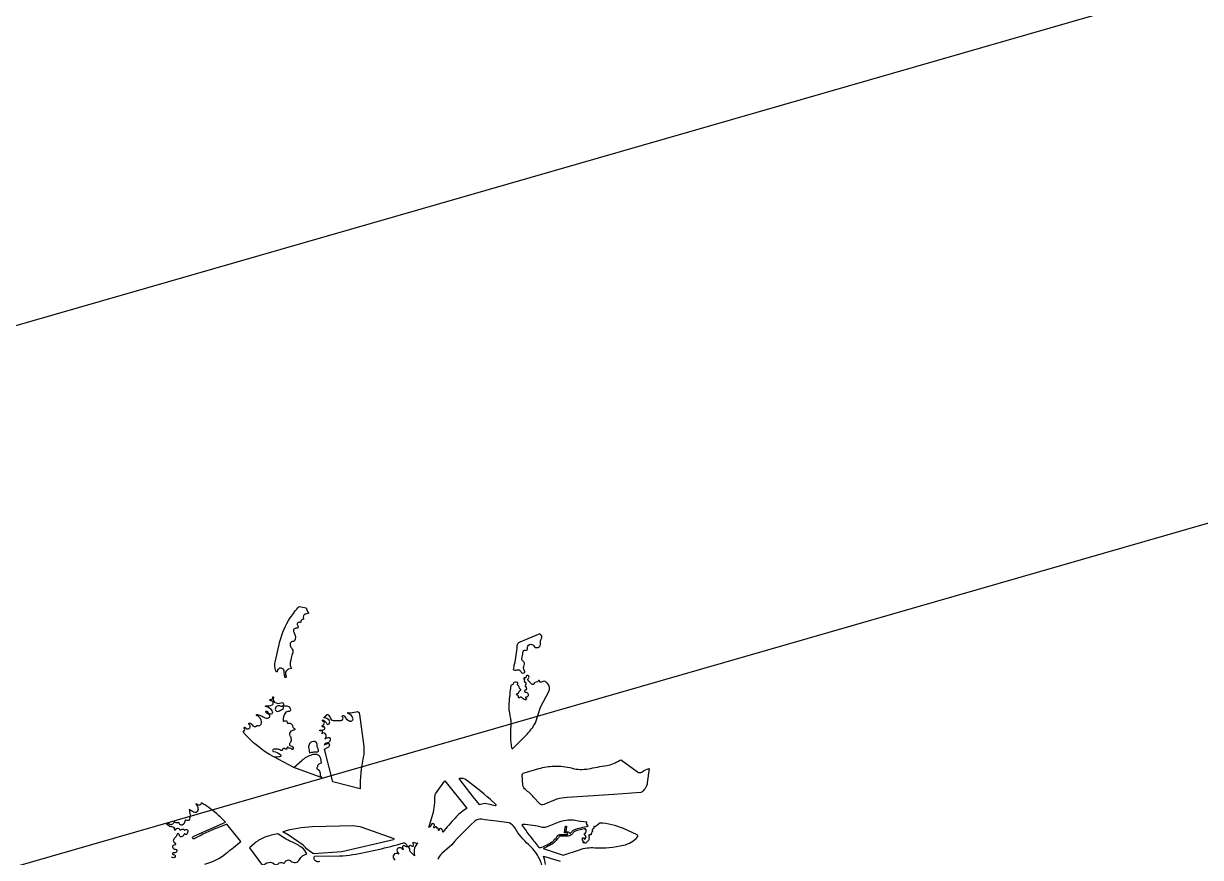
# Model space of a CAD drawing. Header units: millimetres. Extents: x 55520 to 96084, y -58491 to -49645.
# Drawn here: x 61950.63 to 61961.83, y -57579.25 to -57571.31 of the extents above; entities that cross this region are included whole.
import ezdxf

# ---------------------------------------------------------------- set-up
doc = ezdxf.new("R2010")
doc.units = ezdxf.units.MM
for name, color, linetype in [('Alvenaria Vista', 40, 'Continuous'), ('Caminhos Principais', 13, 'Continuous'), ('Curvas de Nível', 10, 'Continuous'), ('Árvores Existentes', 114, 'Continuous')]:
    doc.layers.add(name, color=color, linetype=linetype)

# ---------------------------------------------------------------- blocks, each defined once
blk = doc.blocks.new('tree top 2_cad-block.com')
at = {"color": 0}
for points in [[(-1844.7, 1068.6), (-1846.6, 1083.7, -0.088815), (-1845.1, 1112.9), (-1816, 1209.1, -0.089515), (-1759.9, 1318.9, -0.039705), (-1714.5, 1369.7), (-1682.1, 1361.9), (-1679.7, 1351.4, 0.13608), (-1671.1, 1335.5), (-1686.6, 1332.1, 0.465732), (-1697.4, 1311.4, -0.562832), (-1700.4, 1307.4, 0.466834), (-1710.9, 1296.9, -0.581707), (-1715.2, 1293.9, 0.814547), (-1726.8, 1278.8, -0.734054), (-1733.7, 1267.5, 0.643271), (-1747.6, 1250.1, -0.162329), (-1742.6, 1216.2, -0.376612), (-1756.4, 1205.2, 0.419718), (-1769.2, 1193.3, 0.180092), (-1763, 1175.3, -0.267847), (-1759.1, 1151.1, 0.023532), (-1773.7, 1106.1, 0.207887), (-1769.6, 1077.6), (-1783, 1074.5, 0.500594), (-1797.3, 1041.9, -1.268623), (-1804.1, 1039.9, -0.01016), (-1804.7, 1066.1, 0.588961), (-1830.2, 1080.2, 0.252097), (-1838.1, 1066.4, -0.601837), (-1844.7, 1068.6, -0.718485)], [(-1788.1, 607), (-1745.7, 638.8, -0.097874), (-1697, 662.2, -0.128018), (-1675.4, 662.2, -0.307379), (-1658.4, 642.6), (-1656, 619.2), (-1664.6, 616.6, 0.29532), (-1674.8, 604.5, -0.182122), (-1677.1, 600.1, 0.494884), (-1676.6, 593.5, -0.195453), (-1664.9, 576.4, -0.080316), (-1664.4, 567.7, 0.278246), (-1655.7, 549.2), (-1788.1, 607), (-1879.5, 662.8, -0.097112), (-2017, 789.1), (-2010.3, 795.8, 0.411321), (-2010.3, 804.7, -0.500255), (-2009.1, 813.1), (-2002.9, 806.6, 1.12276), (-1987.8, 824.8, -0.743806), (-1986.2, 830, -0.311104), (-1972.7, 820.8, 0.514912), (-1952.8, 815.7, -0.313791), (-1945.6, 816.4, 0.452196), (-1930, 821.8, 0.410143), (-1947.1, 863.2, -0.969955), (-1944.8, 869.2, -0.06329), (-1909.2, 851.2, 0.355806), (-1888.3, 853.1, 0.510828), (-1890.3, 866.2, -0.10836), (-1903.4, 877.1, -1.177188), (-1898.1, 880, 0.331389), (-1879.4, 867.3, 0.582831), (-1872.8, 880.4, 0.154049), (-1902.3, 904.3, -0.894376), (-1901.5, 907.5, 0.129766), (-1872.3, 910.6, 0.905698), (-1877.5, 929.6, -1.12434), (-1877.8, 936, 0.426186), (-1866.3, 946.5, -1.282861), (-1863.2, 945.6, 0.354552), (-1859.4, 922.6, 0.296096), (-1828.6, 917.8, -0.551146), (-1817.5, 910.5, -0.351024), (-1826.7, 899.6, -0.220974), (-1832, 900.9, 0.600466), (-1858.1, 889.5, 0.550223), (-1843.1, 878.3, 0.015247), (-1823.7, 886.3, 0.362883), (-1819, 896.1, -0.451983), (-1814.7, 902.4, -0.214635), (-1792.4, 895.4, -0.312913), (-1787.9, 877, -0.381887), (-1793.6, 874.1, 0.31798), (-1813, 866.8, 0.132113), (-1824.8, 832.7, 0.618764), (-1819.4, 829.5, -0.358863), (-1806.3, 828, -0.304605), (-1805.2, 822.1, 0.602998), (-1802.6, 818.9, -0.442928), (-1781.3, 802.7, 0.261574), (-1773.5, 791.3, -0.805522), (-1775.5, 783.4, 0.140799), (-1790.2, 779.7, 0.181761), (-1797.9, 770.2, 0.207017), (-1796.9, 758.3, -0.118459), (-1792.1, 740.1, -0.217255), (-1799.6, 722.8, 0.627814), (-1795.7, 709.9, -0.409067), (-1785, 695.3, -0.679232), (-1791.5, 693.7, 0.253709), (-1802.7, 699.4, -0.330594), (-1806.2, 701.7, 0.928044), (-1814.3, 699.6, -0.631056), (-1820, 695.6, -0.030977), (-1824.6, 698.5, 0.530217), (-1835.5, 694.5, -0.532649), (-1844.6, 691.3, 0.097941), (-1859.2, 698.1, 0.126351), (-1879.8, 698, 0.790745), (-1879.6, 688.8, -0.1464), (-1847, 671.2, -0.680205), (-1851.5, 660.9, 0.032221), (-1875.2, 660.2)], [(-1460.4, 838.9), (-1449.1, 686, -0.0881), (-1454.3, 634.3, 0.056659), (-1479, 485), (-1607, 526.9), (-1636.7, 684.7), (-1618.8, 692.3, 0.273075), (-1610.4, 703.6, 0.426351), (-1614.9, 709, 0.15454), (-1635.4, 703.9), (-1631.6, 712.6), (-1618.6, 715.3, 0.269492), (-1605.2, 727.1, 0.535549), (-1612.9, 737.1, 0.093626), (-1630.6, 732.3), (-1627, 739.5, 0.268284), (-1628.1, 757.8, 0.564666), (-1643.5, 757.1), (-1640.8, 766.6, 0.727287), (-1650.2, 773, -1.678519), (-1650.8, 776.6, 0.206904), (-1632.3, 778, 0.858342), (-1636.7, 790.7, -0.921586), (-1638.5, 797.5, 0.182595), (-1629.6, 805.1, 0.479196), (-1634.2, 816.4, -0.635433), (-1635.5, 824.9), (-1627, 817.8, -0.147741), (-1619.7, 806.7, 0.575549), (-1606.8, 803.5, 0.382474), (-1606.2, 820.6, 0.187742), (-1628.9, 833.1, -0.788716), (-1629.1, 835.3, 0.191523), (-1615.7, 847, -0.517478), (-1609.9, 847.8, -0.111343), (-1598.4, 828.4, 0.350335), (-1581.2, 817, -0.066885), (-1550.6, 815.7, 0.715872), (-1541.4, 832.3, -0.5056), (-1540.2, 838, -0.421765), (-1531.9, 834.8, 0.187476), (-1507.9, 810.5, 0.631554), (-1492.1, 824, 0.251116), (-1513.9, 847.1, -0.944719), (-1512.7, 851.4, 0.126923), (-1474.6, 853, -0.597767), (-1460.4, 838.9, 0.843911)], [(-1708.2, 670.7), (-1698.6, 673.1, -0.09447), (-1677.3, 674.4, 0.045101), (-1669, 674, 0.489783), (-1664.7, 680.1, -0.058446), (-1670.3, 710.1, 0.292266), (-1679.6, 722.8, 0.33801), (-1705.5, 715.1, 0.166405), (-1711.1, 697.4, 0.041311), (-1708.2, 670.7, 0.824584)], [(-918.2, 375.3), (-904.4, 378.6, -0.146275), (-875.1, 376.8, 0.026103), (-840, 366, 0.751732), (-837.7, 369.9), (-864.8, 397.1, 0.019999), (-971.1, 495.7, 0.213727), (-1002.8, 505, 0.626689), (-1004.3, 500.3), (-945.1, 414.2), (-918.2, 375.3)], [(-2238.2, 172.8, 0.102926), (-2133.8, 218.5, -0.001225), (-2060.3, 270.3), (-2122.3, 355.9), (-2165.9, 342, 0.031229), (-2281.2, 297, -0.546866), (-2288.9, 301.8, -0.352214), (-2282.8, 309.5), (-2128, 365.9), (-2151.1, 392, 0.062144), (-2221.9, 454.5, -0.004183), (-2238.2, 465.8), (-2239.9, 459.9, -0.475274), (-2249.5, 455.7, 0.014731), (-2263, 462.2), (-2257.3, 449.8, -0.180142), (-2255.8, 430.4, -0.522103), (-2276.7, 423.3, 0.006367), (-2297.1, 437.8), (-2295.6, 428.1, -0.105469), (-2297.7, 391.9, -0.586196), (-2314.4, 387.7, 0.58716), (-2318.9, 386.6, -0.125602), (-2328.9, 368.8, -0.612555), (-2348.3, 374.7, 0.45834), (-2353.5, 377.7, -0.3315), (-2371.6, 383.6), (-2376.3, 376.4, -0.492547), (-2398, 374.8, 0.393664), (-2408.7, 375.8), (-2393.4, 363.4, 0.200012), (-2385.1, 361, -0.506432), (-2373.9, 348.8, 0.949461), (-2365.5, 346.6, -0.738255), (-2349.2, 346.6, 0.441385), (-2343.1, 343.8, -0.121715), (-2330.4, 345.7, -0.336345), (-2326.6, 342.1, 0.65249), (-2322.9, 341.3, -0.70196), (-2310.2, 337.3, -0.177369), (-2315.5, 320.8, -0.539552), (-2323.4, 321.4, 0.608779), (-2327.9, 321.3, -0.172682), (-2338.9, 310.4, -0.508094), (-2350.8, 316.9, 0.14849), (-2354.5, 325, 0.571931), (-2360.9, 323.8, -0.134437), (-2370.6, 310.1, 0.104294), (-2381.2, 296.9, 0.43602), (-2377.6, 287.3, -0.797149), (-2380.2, 271.8, 0.557089), (-2386.3, 260.6, 0.232415), (-2374.8, 252.9, -0.767225), (-2372.9, 237.1, -0.175102), (-2384.1, 236.7, 1.173055), (-2385.4, 228.4, -1.422673), (-2390.3, 214.2, 0.374572), (-2395.1, 214, 0.518418)], [(-635.5, 54.6, 0.087431), (-651.1, 108.6, 0.080764), (-695.3, 170.9, -0.074984), (-754.2, 251.9, 0.141743), (-780.3, 279.4), (-852.9, 293.3, -0.004842), (-909.1, 304.7, 0.222958), (-944.2, 296.5, 0.033385), (-1059.2, 192.6), (-1071.6, 182.8), (-1109.6, 154.3, 0.146967), (-1130, 126.7, -0.161088)], [(-1715.6, 178.1), (-1596.5, 172.8, 0.03918), (-1532.9, 174.9, 0.025885), (-1289.3, 215.1, -0.26769), (-1278.9, 211.8, -0.08339), (-1271.2, 199.8, 0.702426), (-1260.7, 200.5, -0.583324), (-1255.3, 201.7, 0.091947), (-1249.1, 197.1, 0.636667), (-1241.5, 203.1, -0.102023), (-1241.9, 215.9), (-1233.7, 212, 0.177507), (-1221.8, 210.9), (-1230.5, 199.7, 0.242683), (-1239.4, 150.6), (-1260.2, 173.2), (-1259.9, 179, 0.150092), (-1262.6, 189.9, 0.220869), (-1271.2, 195.7, -0.109232), (-1285.3, 201.3, 0.635134), (-1294.2, 196, 0.016557), (-1292.4, 182.7), (-1298.8, 189.3, 0.883233), (-1320.2, 173.3, 0.085094), (-1312.4, 163.8), (-1322.7, 166.9, 0.973357), (-1332.4, 137.9, -0.106541)], [(-1691.6, 151.1, -0.656795), (-1715.6, 178.1, -1.95652)], [(-619.6, 71, 0.028147), (-627.3, 110.7, -2.946315)]]:
    blk.add_lwpolyline(points, format="xyb", dxfattribs=at)
for points in [[(-716.2, 1007.2, 0.301904), (-701.8, 1003.8, -0.425232), (-678.6, 992.7, 1.213707), (-663.7, 1001.1, -0.312198), (-665.4, 1018.1, 0.092013), (-661.3, 1030.3, 0.273887), (-667, 1043.8, -0.298791), (-671.5, 1056.3, 0.012677), (-665.2, 1086.4, -0.447239), (-651.2, 1094.9, 0.565592), (-641.8, 1103.5, -0.873127), (-612, 1113.7, 0.847148), (-579, 1124, -0.20656), (-572.9, 1145.8, 0.352967), (-572.9, 1161.5, -0.019869), (-579, 1169.6), (-677.2, 1135.7, 0.279315), (-691.8, 1118.1, -0.028694), (-709.9, 1031.4, 0.004432)], [(-732.8, 932.2, 0.015544), (-746.7, 845.6, 0.076538), (-745.3, 787.3, -0.080899), (-744.6, 739.9, 0.062476), (-746.8, 634.8, 0.593382), (-741.2, 632.5), (-669.3, 696.2, 0.071824), (-626.5, 746.8), (-597.8, 819.9), (-554, 891.6, 0.322421), (-557, 930.6, 0.101606), (-572.9, 943.1), (-578.8, 941.2), (-587.5, 938.3, -0.535869), (-593.8, 943.2, 0.83795), (-600.9, 945.1, -0.376585), (-611.3, 940.4, 0.410199), (-620.3, 935.7, -0.612259), (-634.4, 933.4, 0.03162), (-646.4, 947.8, -0.441284), (-645.3, 962.5, 0.869394), (-652.3, 974.5, 0.292118), (-657.6, 966.9, -0.593353), (-664, 963.8, 0.899842), (-667.8, 959.5, -0.386361), (-667.7, 949.3, 0.539334), (-666.8, 945.6, -0.564004), (-663.2, 929.8, 0.442009), (-663, 922.7, -0.582703), (-666.9, 903.3, 0.878768), (-665.6, 896.4, -0.677113), (-655.6, 875.2, -0.213558), (-664.2, 871.5, 0.862111), (-664.8, 868.1, -1.067643), (-668.3, 859.4, -0.100238), (-684.3, 871.5, 0.426628), (-692.6, 871.8, -0.749003), (-699.9, 876, 0.403945), (-704.4, 883.6, -0.845459), (-703.5, 892, 0.323602), (-695.9, 898.3, -0.258584), (-687.8, 906.8, 0.670968), (-687.5, 911, -0.341207), (-693.4, 923.5, 0.392219), (-696.7, 929.2, -0.553039), (-699.2, 938.3, 0.54933), (-701, 944.8, 0.068061), (-710.6, 946.4, 0.314282), (-720.8, 939.8, -0.320546)], [(-99.6, 496.4), (-112.6, 429.8, -0.232004), (-146.7, 384.8), (-275.7, 383), (-498.2, 383, 0.054013), (-546.7, 377.7), (-611.2, 356.2, -0.344611), (-631, 363.3), (-656.9, 394.9, 0.038916), (-693.3, 432.8, -0.170504), (-705.2, 454.3), (-704.9, 503.4, -0.328221), (-699.3, 510.9), (-623.8, 528.8, -0.067017), (-550.1, 536, -0.071506), (-466, 520.9, 0.112708), (-388.4, 513.3, -0.006448), (-299.8, 523.6, 0.115172), (-236.4, 545.4, -0.35944), (-228.5, 544.3), (-155.2, 483.6, 0.318698), (-135.5, 482.1, -0.081678)], [(-1073.9, 498.1), (-979.5, 364.1, -0.454471), (-980.9, 358.3, 0.072594), (-1036.3, 318.5, 0.014075), (-1098.9, 254.5), (-1101.5, 267.3, 0.917677), (-1115.7, 265.7, -1.284344), (-1118.5, 266.3, 0.629869), (-1125.3, 275.2, -0.598597), (-1126.3, 276.3, 0.998578), (-1135.1, 279.8, -1.250346), (-1139.4, 282.8, 0.361746), (-1137.8, 295.3, 0.629342), (-1151.3, 293.7, -0.255458), (-1164.1, 282), (-1144.2, 333, 0.045487), (-1132.5, 373.4, 0.033158), (-1126.1, 424.7, -0.104919), (-1122.1, 439.4)], [(-1883.5, 294.9, 0.051468), (-1946.2, 283.1, 0.092174), (-1994.8, 258.2), (-2021.6, 237.5), (-1965.7, 150), (-1943.7, 160.3, -0.325433), (-1909.9, 153.7, 0.424488), (-1889.8, 153.3, -0.348686), (-1867, 155.9, 0.439773), (-1857.7, 158.5, -0.519056), (-1828.6, 162.6, 0.500268), (-1787.1, 167.3, -0.2207), (-1751.7, 191.8, 0.147665), (-1771.9, 222.6, 0.058586), (-1819, 253.4, -0.037024), (-1853.2, 273.7)], [(-1719.4, 190.4, -0.095528), (-1766.3, 235.1), (-1830.1, 285), (-1858.3, 304.4, -0.07276), (-1717.5, 320.1), (-1523, 313.5, -0.05783), (-1482, 301.8), (-1333, 239.8, -0.294671), (-1335.1, 232.9), (-1584.5, 190.8)], [(-411.5, 259.8, -0.01622), (-466.5, 271, 0.12141), (-535.5, 270.4, 0.029544), (-602.1, 249.1, -0.168532), (-623.8, 248.4, 0.047014), (-716.7, 267.8, 0.632423), (-719.9, 262.6, 0.005441), (-685.9, 211.1, -0.003078), (-652.1, 160.5, 0.348247), (-632.7, 154.1, 0.014479), (-598.5, 167.8, 0.139293), (-553.4, 204.8, -0.319303), (-541.6, 209.1), (-509.5, 206.7, 0.318104), (-504.6, 209.6, 0.484618), (-506.8, 213.6, 0.007566), (-519.4, 215.7, -0.423476), (-520.7, 217.5, -0.024031), (-514.2, 245.6, -0.490449), (-509.7, 247.4, -0.346968), (-509, 245.5), (-514.6, 221.5, 0.506406), (-513.6, 220.3), (-503.3, 218.8, -0.240633), (-496.7, 214.2, 0.371407), (-493, 212.7, 0.184094), (-485.4, 219, -0.201818), (-474.3, 227.7, -0.042185), (-406.3, 240.1), (-407.2, 244.4, 0.412193), (-409.6, 246, -0.639167), (-412.2, 249.6, 0.337092), (-412.6, 252.6, -0.510351), (-411.9, 257.8, 0.498221)], [(-534.4, 110), (-455.2, 131.2, -0.095796), (-380.4, 136.4, 0.071821), (-244, 139.5, 0.158305), (-175.3, 175.2, 0.43954), (-175.8, 185.2), (-239.7, 218.8, 0.097247), (-349.6, 251.6), (-366.8, 240.1, 0.177707), (-373.4, 235.8, -0.623345), (-376.5, 236.4, 1.082228), (-380, 235.2, -0.455265), (-384.5, 225.4, 0.444811), (-388, 218.1, -0.340433), (-390, 210.9, 0.238932), (-394, 202.8, -0.627001), (-401.3, 199.2, 0.467916), (-405.4, 198.3, 0.195188), (-406.2, 190.1, -0.155544), (-406.3, 178.6, -0.185981), (-415, 168.1, 0.163221), (-419.3, 163.4, -0.581458), (-426.5, 162.6, 0.434722), (-432.4, 163.4, -1.172629), (-434.4, 166.7, 0.680585), (-434.4, 171.4, -0.444167), (-437.2, 178.8, 0.256665), (-437.3, 184.7, -0.921184), (-434.3, 186.8, 0.085502), (-426.8, 180.4, 0.880284), (-424, 183.9, -0.805293), (-422.1, 187, 0.869491), (-420.5, 189.9, -0.391649), (-420.9, 192.4, 0.415812), (-421.7, 195.7, -0.13076), (-425.9, 200.2, -0.184606), (-426.6, 206, -0.45002), (-424.7, 207, 0.154658), (-422.3, 206.9, 0.380088), (-420.6, 209.4, -0.338582), (-418.2, 213.7, 0.49711), (-417.6, 216.3, -0.364572), (-417.5, 220.6, 0.548332), (-418.7, 224.9, 0), (-420.1, 225.3, -0.451954), (-421.1, 227.4), (-419.8, 230.4, 0.033254), (-472.2, 219.9, 0.201818), (-478.4, 215.1, -0.125601), (-490.2, 204, -0.088071), (-510.1, 198.6), (-510.1, 198.6), (-543.3, 201.1, 0.37574), (-546.7, 200.2, -0.139293), (-595.3, 160.3, -0.013419), (-627.3, 147.4)]]:
    blk.add_lwpolyline(points, format="xyb", close=True, dxfattribs=at)
blk.add_lwpolyline([(-627.3, 110.7), (-549, 82.9)], dxfattribs=at)

msp = doc.modelspace()

# ---------------------------------------------------------------- linework, layer by layer
at = {"layer": 'Alvenaria Vista'}
msp.add_open_spline([(61981.359, -57626.656), (61918.769, -57644.683), (61856.179, -57662.71), (61793.589, -57680.737), (61783.414, -57682.297), (61773.24, -57683.856), (61763.065, -57685.416), (61750.557, -57683.948), (61738.048, -57682.481), (61725.54, -57681.013), (61717.185, -57673.861), (61708.83, -57666.708), (61700.476, -57659.555), (61697.186, -57602.649), (61693.897, -57545.743), (61690.608, -57488.837), (61688.889, -57469.565), (61687.17, -57450.292), (61685.452, -57431.019)], degree=3, knots=[20.322416, 20.322416, 20.322416, 20.322416, 21.305376, 21.305376, 21.305376, 22.305376, 22.305376, 22.305376, 23.305376, 23.305376, 23.305376, 24.305376, 24.305376, 24.305376, 25.305376, 25.305376, 25.305376, 25.593369, 25.593369, 25.593369, 25.593369], dxfattribs=at)
at = {"layer": 'Caminhos Principais'}
for points, knots in [([(61978.977, -57588.255), (61978.246, -57588.604), (61977.52, -57588.961), (61974.304, -57590.585), (61971.86, -57591.932), (61968.354, -57594.007), (61967.254, -57594.68), (61966.164, -57595.366), (61965.974, -57595.258), (61965.785, -57595.15), (61963.599, -57593.901), (61961.579, -57592.764), (61957.591, -57590.577), (61955.625, -57589.526), (61952.457, -57587.893), (61951.281, -57587.3), (61948.929, -57586.135), (61947.751, -57585.561), (61944.218, -57583.86), (61941.865, -57582.752), (61934.875, -57579.448), (61930.306, -57577.27), (61921.681, -57572.702), (61917.628, -57570.312), (61911.34, -57565.829), (61908.911, -57563.832), (61906.007, -57560.969), (61905.303, -57560.23), (61903.842, -57558.587), (61903.091, -57557.67), (61901.643, -57555.759), (61900.949, -57554.768), (61898.952, -57551.689), (61897.734, -57549.498), (61894.304, -57542.348), (61892.462, -57536.98), (61889.601, -57525.648), (61888.581, -57519.688), (61887.539, -57510.917), (61887.275, -57508.147), (61886.853, -57502.616), (61886.696, -57499.852), (61886.344, -57491.562), (61886.272, -57486.038), (61886.249, -57472.113), (61886.38, -57463.709), (61886.227, -57450.749), (61886.106, -57446.208), (61885.678, -57438.442), (61885.435, -57435.22), (61884.956, -57430.54), (61884.788, -57429.084), (61884.423, -57426.194), (61884.224, -57424.757), (61883.79, -57421.792), (61883.552, -57420.265), (61883.304, -57418.745)], [648.614193, 648.614193, 648.614193, 648.614193, 650.889407, 650.889407, 658.757579, 658.757579, 662.407647, 662.407647, 662.407647, 663.056384, 663.056384, 669.889763, 669.889763, 676.336178, 676.336178, 680.087669, 680.087669, 683.83916, 683.83916, 691.342143, 691.342143, 706.33883, 706.33883, 721.335517, 721.335517, 732.265083, 732.265083, 735.960166, 735.960166, 740.270303, 740.270303, 744.580441, 744.580441, 753.200717, 753.200717, 771.252696, 771.252696, 789.304676, 789.304676, 797.609708, 797.609708, 805.914741, 805.914741, 822.524807, 822.524807, 847.764431, 847.764431, 861.350402, 861.350402, 870.960246, 870.960246, 875.296697, 875.296697, 879.633148, 879.633148, 884.290599, 884.290599, 884.290599, 884.290599]), ([(61918.549, -57635.381), (61926.069, -57628.119), (61933.702, -57620.789), (61944.914, -57611.091), (61948.045, -57608.484), (61951.701, -57605.61), (61952.136, -57605.27), (61952.573, -57604.933), (61951.905, -57604.565), (61951.236, -57604.201), (61949.321, -57603.169), (61948.073, -57602.509), (61945.882, -57601.379), (61944.943, -57600.903), (61943.04, -57599.955), (61942.078, -57599.483), (61939.167, -57598.071), (61937.192, -57597.134), (61931.205, -57594.304), (61927.13, -57592.391), (61919.023, -57588.32), (61914.99, -57586.16), (61907.174, -57581.362), (61903.39, -57578.722), (61898.35, -57574.429), (61896.889, -57573.078), (61894.58, -57570.727), (61893.696, -57569.77), (61891.991, -57567.795), (61891.174, -57566.781), (61888.822, -57563.673), (61887.389, -57561.511), (61883.478, -57554.852), (61881.357, -57550.15), (61877.866, -57540.438), (61876.496, -57535.426), (61874.324, -57525.294), (61873.524, -57520.173), (61872.311, -57509.804), (61871.917, -57504.573), (61871.419, -57494.256), (61871.315, -57489.168), (61871.215, -57475.455), (61871.353, -57466.972), (61871.265, -57450.432), (61871.039, -57442.377), (61870.112, -57432.753), (61869.913, -57430.992), (61869.458, -57427.445), (61869.204, -57425.664), (61868.716, -57422.482), (61868.49, -57421.083), (61868.256, -57419.678)], [0, 0, 0, 0, 31.409672, 31.409672, 43.166399, 43.166399, 44.747182, 44.747182, 44.747182, 47.085017, 47.085017, 51.415951, 51.415951, 54.631835, 54.631835, 57.847718, 57.847718, 64.279485, 64.279485, 77.14302, 77.14302, 90.006555, 90.006555, 102.870089, 102.870089, 108.357779, 108.357779, 111.907941, 111.907941, 115.458102, 115.458102, 122.558426, 122.558426, 136.634764, 136.634764, 150.711102, 150.711102, 164.787441, 164.787441, 179.466026, 179.466026, 194.144612, 194.144612, 219.586913, 219.586913, 245.029215, 245.029215, 250.783382, 250.783382, 256.537549, 256.537549, 261.016004, 261.016004, 261.016004, 261.016004])]:
    msp.add_open_spline(points, degree=3, knots=knots, dxfattribs=at)
for points, weights, knots in [([(61979.177, -57591.492), (61978.246, -57591.95), (61977.321, -57592.421), (61973.457, -57594.456), (61970.578, -57596.131), (61967.762, -57597.905), (61967.76, -57597.906), (61967.758, -57597.907), (61967.756, -57597.909), (61967.589, -57598.014), (61967.421, -57598.12), (61967.254, -57598.225), (61966.612, -57598.63), (61965.853, -57598.646), (61965.194, -57598.268), (61965.021, -57598.169), (61964.848, -57598.07), (61964.674, -57597.971), (61964.674, -57597.97), (61964.673, -57597.97), (61964.672, -57597.969), (61962.412, -57596.674), (61960.128, -57595.386), (61955.691, -57592.96), (61953.544, -57591.818), (61949.533, -57589.774), (61947.69, -57588.865), (61943.995, -57587.08), (61942.143, -57586.201), (61934.904, -57582.779), (61929.553, -57580.27), (61919.436, -57574.904), (61914.678, -57572.05), (61908.697, -57567.505), (61907.026, -57566.104), (61904.296, -57563.527), (61903.191, -57562.386), (61901.104, -57560.002), (61900.118, -57558.755), (61898.248, -57556.147), (61897.364, -57554.788), (61894.577, -57550.08), (61892.895, -57546.503), (61890.017, -57538.945), (61888.819, -57534.963), (61886.839, -57526.754), (61886.058, -57522.529), (61884.997, -57515.169), (61884.639, -57512.055), (61884.068, -57505.844), (61883.854, -57502.747), (61883.351, -57492.959), (61883.266, -57486.291), (61883.257, -57470.189), (61883.418, -57460.778), (61883.145, -57448.135), (61883.031, -57444.877), (61882.696, -57438.892), (61882.495, -57436.164), (61882.041, -57431.434), (61881.813, -57429.429), (61881.297, -57425.448), (61881.01, -57423.467), (61880.571, -57420.639), (61880.435, -57419.785), (61880.295, -57418.931)], [1, 1, 1, 1, 1, 1, 1, 1, 1, 1, 1, 1, 0.904733183941, 0.904733183941, 1, 1, 1, 1, 1, 1, 1, 1, 1, 1, 1, 1, 1, 1, 1, 1, 1, 1, 1, 1, 1, 1, 1, 1, 1, 1, 1, 1, 1, 1, 1, 1, 1, 1, 1, 1, 1, 1, 1, 1, 1, 1, 1, 1, 1, 1, 1, 1, 1, 1, 1, 1], [379.708841, 379.708841, 379.708841, 379.708841, 382.707108, 382.707108, 392.331539, 392.331539, 392.331539, 392.339105, 392.339105, 392.339105, 392.910972, 392.910972, 392.910972, 393.993339, 393.993339, 393.993339, 394.59029, 394.59029, 394.59029, 394.592674, 394.592674, 394.592674, 402.38675, 402.38675, 409.486967, 409.486967, 415.413772, 415.413772, 421.340577, 421.340577, 438.631745, 438.631745, 455.922913, 455.922913, 463.154846, 463.154846, 468.556386, 468.556386, 473.957925, 473.957925, 479.359465, 479.359465, 492.011851, 492.011851, 504.664237, 504.664237, 517.316624, 517.316624, 526.499217, 526.499217, 535.68181, 535.68181, 555.577806, 555.577806, 583.894567, 583.894567, 593.739998, 593.739998, 601.99566, 601.99566, 608.068683, 608.068683, 614.141706, 614.141706, 616.779277, 616.779277, 616.779277, 616.779277]), ([(61921.943, -57636.274), (61925.74, -57632.611), (61929.563, -57628.945), (61936.664, -57622.343), (61939.917, -57619.395), (61946.864, -57613.358), (61950.576, -57610.271), (61954.409, -57607.305), (61954.41, -57607.304), (61954.412, -57607.303), (61954.413, -57607.302), (61954.814, -57606.992), (61955.214, -57606.682), (61955.615, -57606.372), (61956.159, -57605.951), (61956.438, -57605.321), (61956.385, -57604.634), (61956.331, -57603.948), (61955.957, -57603.369), (61955.354, -57603.037), (61954.909, -57602.793), (61954.465, -57602.549), (61954.02, -57602.305), (61954.02, -57602.304), (61954.019, -57602.304), (61954.018, -57602.303), (61952.224, -57601.318), (61950.418, -57600.349), (61947.138, -57598.648), (61945.668, -57597.908), (61942.684, -57596.438), (61941.174, -57595.71), (61936.604, -57593.53), (61933.507, -57592.083), (61927.309, -57589.117), (61924.207, -57587.598), (61916.921, -57583.784), (61912.777, -57581.413), (61905.615, -57576.57), (61902.529, -57574.188), (61898.443, -57570.394), (61897.258, -57569.204), (61894.987, -57566.712), (61893.907, -57565.412), (61891.865, -57562.73), (61890.901, -57561.346), (61888.173, -57557.082), (61886.571, -57554.091), (61883.743, -57547.891), (61882.517, -57544.681), (61879.169, -57534.381), (61877.618, -57527.029), (61876.136, -57516.793), (61875.794, -57513.915), (61875.232, -57508.197), (61875.013, -57505.353), (61874.5, -57496.876), (61874.351, -57491.294), (61874.169, -57473.902), (61874.466, -57462.341), (61874.133, -57447.91), (61874.015, -57444.752), (61873.676, -57438.909), (61873.47, -57436.218), (61873.012, -57431.668), (61872.791, -57429.799), (61872.292, -57426.047), (61872.015, -57424.168), (61871.572, -57421.354), (61871.421, -57420.423), (61871.266, -57419.491)], [1, 1, 1, 1, 1, 1, 1, 1, 1, 1, 1, 1, 1, 1, 0.919934982122, 0.919934982122, 1, 0.919934982122, 0.919934982122, 1, 1, 1, 1, 1, 1, 1, 1, 1, 1, 1, 1, 1, 1, 1, 1, 1, 1, 1, 1, 1, 1, 1, 1, 1, 1, 1, 1, 1, 1, 1, 1, 1, 1, 1, 1, 1, 1, 1, 1, 1, 1, 1, 1, 1, 1, 1, 1, 1, 1, 1, 1], [3.300707, 3.300707, 3.300707, 3.300707, 19.146239, 19.146239, 32.144713, 32.144713, 46.223275, 46.223275, 46.223275, 46.228431, 46.228431, 46.228431, 47.699367, 47.699367, 47.699367, 48.689646, 48.689646, 48.689646, 49.679925, 49.679925, 49.679925, 51.2199, 51.2199, 51.2199, 51.223127, 51.223127, 51.223127, 57.437436, 57.437436, 62.387255, 62.387255, 67.337074, 67.337074, 77.236711, 77.236711, 87.136349, 87.136349, 100.830346, 100.830346, 112.094135, 112.094135, 116.932256, 116.932256, 121.770377, 121.770377, 126.608498, 126.608498, 136.284741, 136.284741, 145.960983, 145.960983, 166.649698, 166.649698, 174.738056, 174.738056, 182.826415, 182.826415, 199.003131, 199.003131, 233.856655, 233.856655, 243.71926, 243.71926, 252.24399, 252.24399, 258.231325, 258.231325, 264.218659, 264.218659, 267.16835, 267.16835, 267.16835, 267.16835])]:
    msp.add_rational_spline(points, weights, degree=3, knots=knots, dxfattribs=at)
at = {"layer": 'Curvas de Nível', "color": 251}
for points in [[(61977.62, -57566.389), (61933.923, -57578.975)], [(61940.662, -57582.183), (61977.934, -57571.448)]]:
    msp.add_lwpolyline(points, dxfattribs=at)

# ---------------------------------------------------------------- block references
at = {"layer": 'Árvores Existentes', "xscale": 0.002, "yscale": 0.002, "zscale": 0.002, "rotation": 3.550099373272529}
msp.add_blockref('tree top 2_cad-block.com', (61956.844, -57579.382), dxfattribs=at)

doc.saveas('drawing.dxf')
